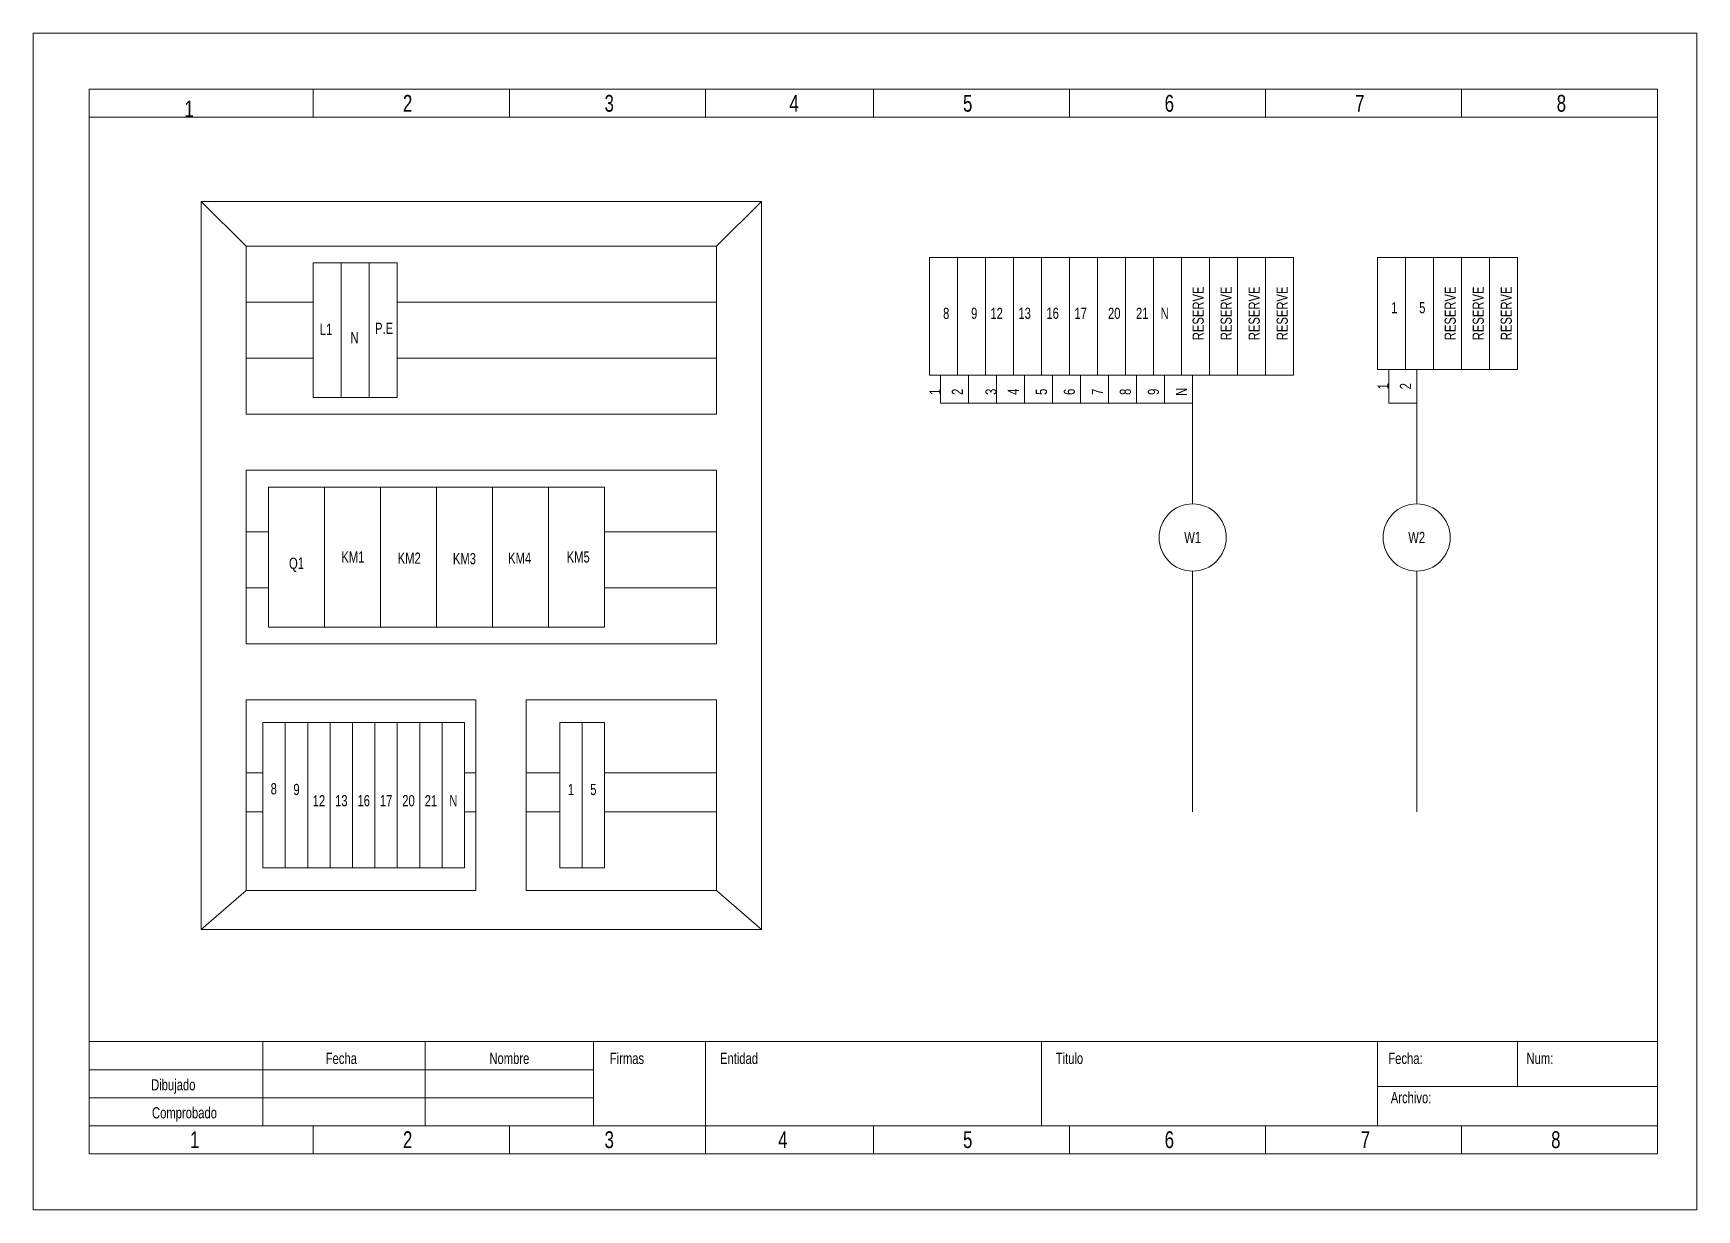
# Model space of a CAD drawing. Extents: x 0 to 297, y 0 to 210.
import ezdxf

# ---------------------------------------------------------------- set-up
doc = ezdxf.new("R2010")
doc.units = 0
doc.layers.get('0').update_dxf_attribs({"linetype": 'CONTINUOUS', "lineweight": 0})
doc.styles.get("Standard").update_dxf_attribs({"font": 'txt', "width": 0.75})

msp = doc.modelspace()

# ---------------------------------------------------------------- linework, layer by layer
for p, q in [((0, 0), (0, 210)), ((0, 210), (297, 210)), ((297, 0), (297, 210)), ((10, 200), (290, 200)), ((10, 10), (10, 200)), ((50, 195), (50, 200)), ((85, 195), (85, 200)), ((120, 200), (120, 195)), ((150, 200), (150, 195)), ((185, 200), (185, 195)), ((220, 200), (220, 195)), ((255, 200), (255, 195)), ((290, 200), (290, 10)), ((290, 195), (10, 195)), ((30, 180), (130, 180)), ((30, 50), (30, 180)), ((30, 180), (38, 172)), ((122, 172), (130, 180)), ((130, 180), (130, 50)), ((38, 172), (122, 172)), ((38, 172), (38, 142)), ((122, 172), (122, 142)), ((210, 170), (160, 170)), ((160, 170), (170, 170)), ((160, 169), (160, 170)), ((160, 170), (160, 149)), ((165, 170), (165, 149)), ((170, 170), (170, 149)), ((175, 170), (175, 149)), ((180, 169), (180, 170)), ((180, 170), (180, 149)), ((185, 170), (185, 149)), ((190, 170), (190, 149)), ((195, 170), (195, 149)), ((200, 170), (200, 149)), ((205, 170), (205, 149)), ((210, 170), (220, 170)), ((210, 170), (210, 150)), ((215, 170), (215, 149)), ((220, 170), (225, 170)), ((220, 170), (220, 149)), ((225, 170), (225, 149)), ((240, 170), (240, 150)), ((265, 170), (240, 170)), ((240, 170), (250, 170)), ((245, 150), (245, 170)), ((250, 170), (250, 150)), ((260, 170), (255, 170)), ((255, 170), (255, 150)), ((260, 150), (260, 170)), ((265, 150), (265, 170)), ((50, 169), (50, 145)), ((55, 169), (50, 169)), ((50, 169), (60, 169)), ((55, 145), (55, 169)), ((60, 169), (60, 145)), ((65, 169), (60, 169)), ((65, 145), (65, 169)), ((38, 162), (50, 162)), ((65, 162), (122, 162)), ((38, 152), (50, 152)), ((65, 152), (122, 152)), ((160, 149), (225, 149)), ((162, 149), (162, 144)), ((167, 149), (167, 144)), ((172, 149), (172, 144)), ((177, 149), (177, 144)), ((182, 149), (182, 144)), ((187, 149), (187, 144)), ((192, 149), (192, 144)), ((197, 149), (197, 144)), ((202, 149), (202, 144)), ((207, 149), (207, 144)), ((210, 150), (210, 149)), ((240, 150), (265, 150)), ((242, 144), (242, 150)), ((255, 150), (245, 150)), ((247, 144), (247, 150)), ((250, 150), (260, 150)), ((50, 145), (55, 145)), ((60, 145), (55, 145)), ((55, 145), (65, 145)), ((162, 144), (207, 144)), ((207, 144), (207, 140)), ((242, 144), (247, 144)), ((247, 144), (247, 126)), ((38, 142), (122, 142)), ((207, 140), (207, 134)), ((207, 134), (207, 126)), ((38, 132), (122, 132)), ((38, 132), (38, 101)), ((122, 132), (122, 101)), ((42, 129), (42, 104)), ((42, 129), (102, 129)), ((52, 129), (52, 104)), ((62, 129), (62, 104)), ((72, 129), (72, 104)), ((82, 129), (82, 104)), ((92, 129), (92, 104)), ((102, 129), (102, 104)), ((38, 121), (42, 121)), ((102, 121), (118, 121)), ((122, 121), (118, 121)), ((207, 114), (207, 92)), ((247, 114), (247, 71)), ((38, 111), (42, 111)), ((102, 111), (118, 111)), ((122, 111), (118, 111)), ((42, 104), (102, 104)), ((38, 101), (122, 101)), ((38, 81), (38, 91)), ((38, 91), (75, 91)), ((75, 91), (79, 91)), ((79, 91), (79, 57)), ((88, 91), (88, 57)), ((88, 91), (122, 91)), ((122, 91), (122, 81)), ((207, 92), (207, 71)), ((41, 87), (41, 61)), ((45, 87), (41, 87)), ((41, 87), (49, 87)), ((45, 61), (45, 87)), ((49, 87), (49, 61)), ((53, 87), (49, 87)), ((49, 87), (57, 87)), ((53, 61), (53, 87)), ((57, 87), (57, 61)), ((61, 87), (57, 87)), ((57, 87), (65, 87)), ((61, 61), (61, 87)), ((65, 87), (65, 61)), ((69, 87), (65, 87)), ((65, 87), (73, 87)), ((69, 61), (69, 87)), ((73, 87), (73, 61)), ((73, 87), (77, 87)), ((77, 87), (77, 61)), ((94, 87), (94, 61)), ((98, 87), (94, 87)), ((94, 87), (102, 87)), ((98, 61), (98, 87)), ((102, 87), (102, 61)), ((38, 81), (38, 57)), ((122, 57), (122, 81)), ((38, 78), (41, 78)), ((77, 78), (79, 78)), ((88, 78), (94, 78)), ((102, 78), (122, 78)), ((38, 71), (41, 71)), ((77, 71), (79, 71)), ((88, 71), (94, 71)), ((102, 71), (122, 71)), ((41, 61), (45, 61)), ((49, 61), (45, 61)), ((45, 61), (53, 61)), ((57, 61), (53, 61)), ((53, 61), (61, 61)), ((65, 61), (61, 61)), ((61, 61), (69, 61)), ((73, 61), (69, 61)), ((77, 61), (73, 61)), ((94, 61), (97, 61)), ((97, 61), (98, 61)), ((102, 61), (98, 61)), ((38, 57), (30, 50)), ((38, 57), (75, 57)), ((53, 57), (57, 57)), ((56, 57), (59, 57)), ((59, 57), (61, 57)), ((62, 57), (64, 57)), ((62, 57), (65, 57)), ((66, 57), (68, 57)), ((68, 57), (71, 57)), ((70, 57), (72, 57)), ((75, 57), (79, 57)), ((88, 57), (122, 57)), ((92, 57), (95, 57)), ((101, 57), (104, 57)), ((107, 57), (104, 57)), ((122, 57), (130, 50)), ((130, 50), (30, 50)), ((10, 30), (290, 30)), ((41, 15), (41, 30)), ((70, 15), (70, 30)), ((100, 15), (100, 30)), ((120, 15), (120, 30)), ((180, 30), (180, 15)), ((240, 30), (240, 15)), ((265, 30), (265, 22)), ((10, 25), (100, 25)), ((240, 22), (290, 22)), ((100, 20), (10, 20)), ((10, 15), (290, 15)), ((10, 15), (290, 15)), ((50, 10), (50, 15)), ((85, 10), (85, 15)), ((120, 15), (120, 10)), ((150, 15), (150, 10)), ((185, 15), (185, 10)), ((220, 15), (220, 10)), ((255, 15), (255, 10)), ((290, 10), (10, 10)), ((290, 10), (10, 10)), ((0, 0), (297, 0))]:
    msp.add_line(p, q)
for centre in [(207, 120), (247, 120)]:
    msp.add_circle(centre, 6)

# ---------------------------------------------------------------- texts
at = {"width": 100}
for s, insert, char_height, attachment_point in [('2', (66, 199), 3, 1), ('3', (102, 199), 3, 1), ('4', (135, 199), 3, 1), ('5', (166, 199), 3, 1), ('6', (202, 199), 3, 1), ('7', (236, 199), 3, 1), ('8', (272, 199), 3, 1), ('1', (27, 198), 3, 1), ('8', (163, 160), 2, 5), ('9', (168, 160), 2, 5), ('12', (172, 160), 2, 5), ('13', (177, 160), 2, 5), ('16', (182, 160), 2, 5), ('17', (187, 160), 2, 5), ('20', (193, 160), 2, 5), ('21', (198, 160), 2, 5), ('N', (202, 160), 2, 5), ('1', (243, 161), 2, 5), ('5', (248, 161), 2, 5), ('L1', (52.28, 157.14), 2, 5), ('P.E', (62.64, 157.34), 2, 5), ('N\\P', (57.36, 155.65), 2, 5), ('W1', (207, 120), 2, 5), ('W2', (247, 120), 2, 5), ('Q1\\P', (47, 115.12), 2, 5), ('KM1', (57.06, 116.51), 2, 5), ('KM2', (67.12, 116.31), 2, 5), ('KM3', (76.98, 116.21), 2, 5), ('KM4', (86.84, 116.31), 2, 5), ('KM5', (97.29, 116.51), 2, 5), ('8', (42.94, 75.13), 2, 5), ('9', (47, 75), 2, 5), ('1', (96, 75), 2, 5), ('5', (100, 75), 2, 5), ('12\\P', (51, 73), 2, 5), ('13\\P', (55, 73), 2, 5), ('16\\P', (59, 73), 2, 5), ('17\\P', (63, 73), 2, 5), ('20\\P', (67, 73), 2, 5), ('21\\P', (71, 73), 2, 5), ('N\\P', (75, 73), 2, 5), ('Fecha', (55, 27), 2, 5), ('Nombre', (85, 27), 2, 5), ('Firmas', (106, 27), 2, 5), ('Entidad', (126, 27), 2, 5), ('Titulo', (185, 27), 2, 5), ('Fecha:', (245, 27), 2, 5), ('Num:', (269, 27), 2, 5), ('Dibujado', (25, 22), 2, 5), ('Archivo:', (246, 20), 2, 5), ('Comprobado', (27, 17), 2, 5), ('1', (28, 14), 3, 1), ('2', (66, 14), 3, 1), ('3', (102, 14), 3, 1), ('4', (133, 14), 3, 1), ('5', (166, 14), 3, 1), ('6', (202, 14), 3, 1), ('7', (237, 14), 3, 1), ('8', (271, 14), 3, 1)]:
    msp.add_mtext(s, dxfattribs=dict(at, insert=insert, char_height=char_height, attachment_point=attachment_point))
at = {"char_height": 2, "width": 100, "attachment_point": 5, "rotation": 90}
for s, insert in [('RESERVE', (208, 160)), ('RESERVE', (213, 160)), ('RESERVE', (218, 160)), ('RESERVE', (223, 160)), ('RESERVE', (253, 160)), ('RESERVE', (258, 160)), ('RESERVE', (263, 160)), ('1', (161, 146)), ('2', (165, 146)), ('3', (171, 146)), ('4', (175, 146)), ('5', (180, 146)), ('6', (185, 146)), ('7', (190, 146)), ('8', (195, 146)), ('9', (200, 146)), ('N', (205, 146)), ('1', (241, 147)), ('2', (245, 147))]:
    msp.add_mtext(s, dxfattribs=dict(at, insert=insert))

doc.saveas('drawing.dxf')
